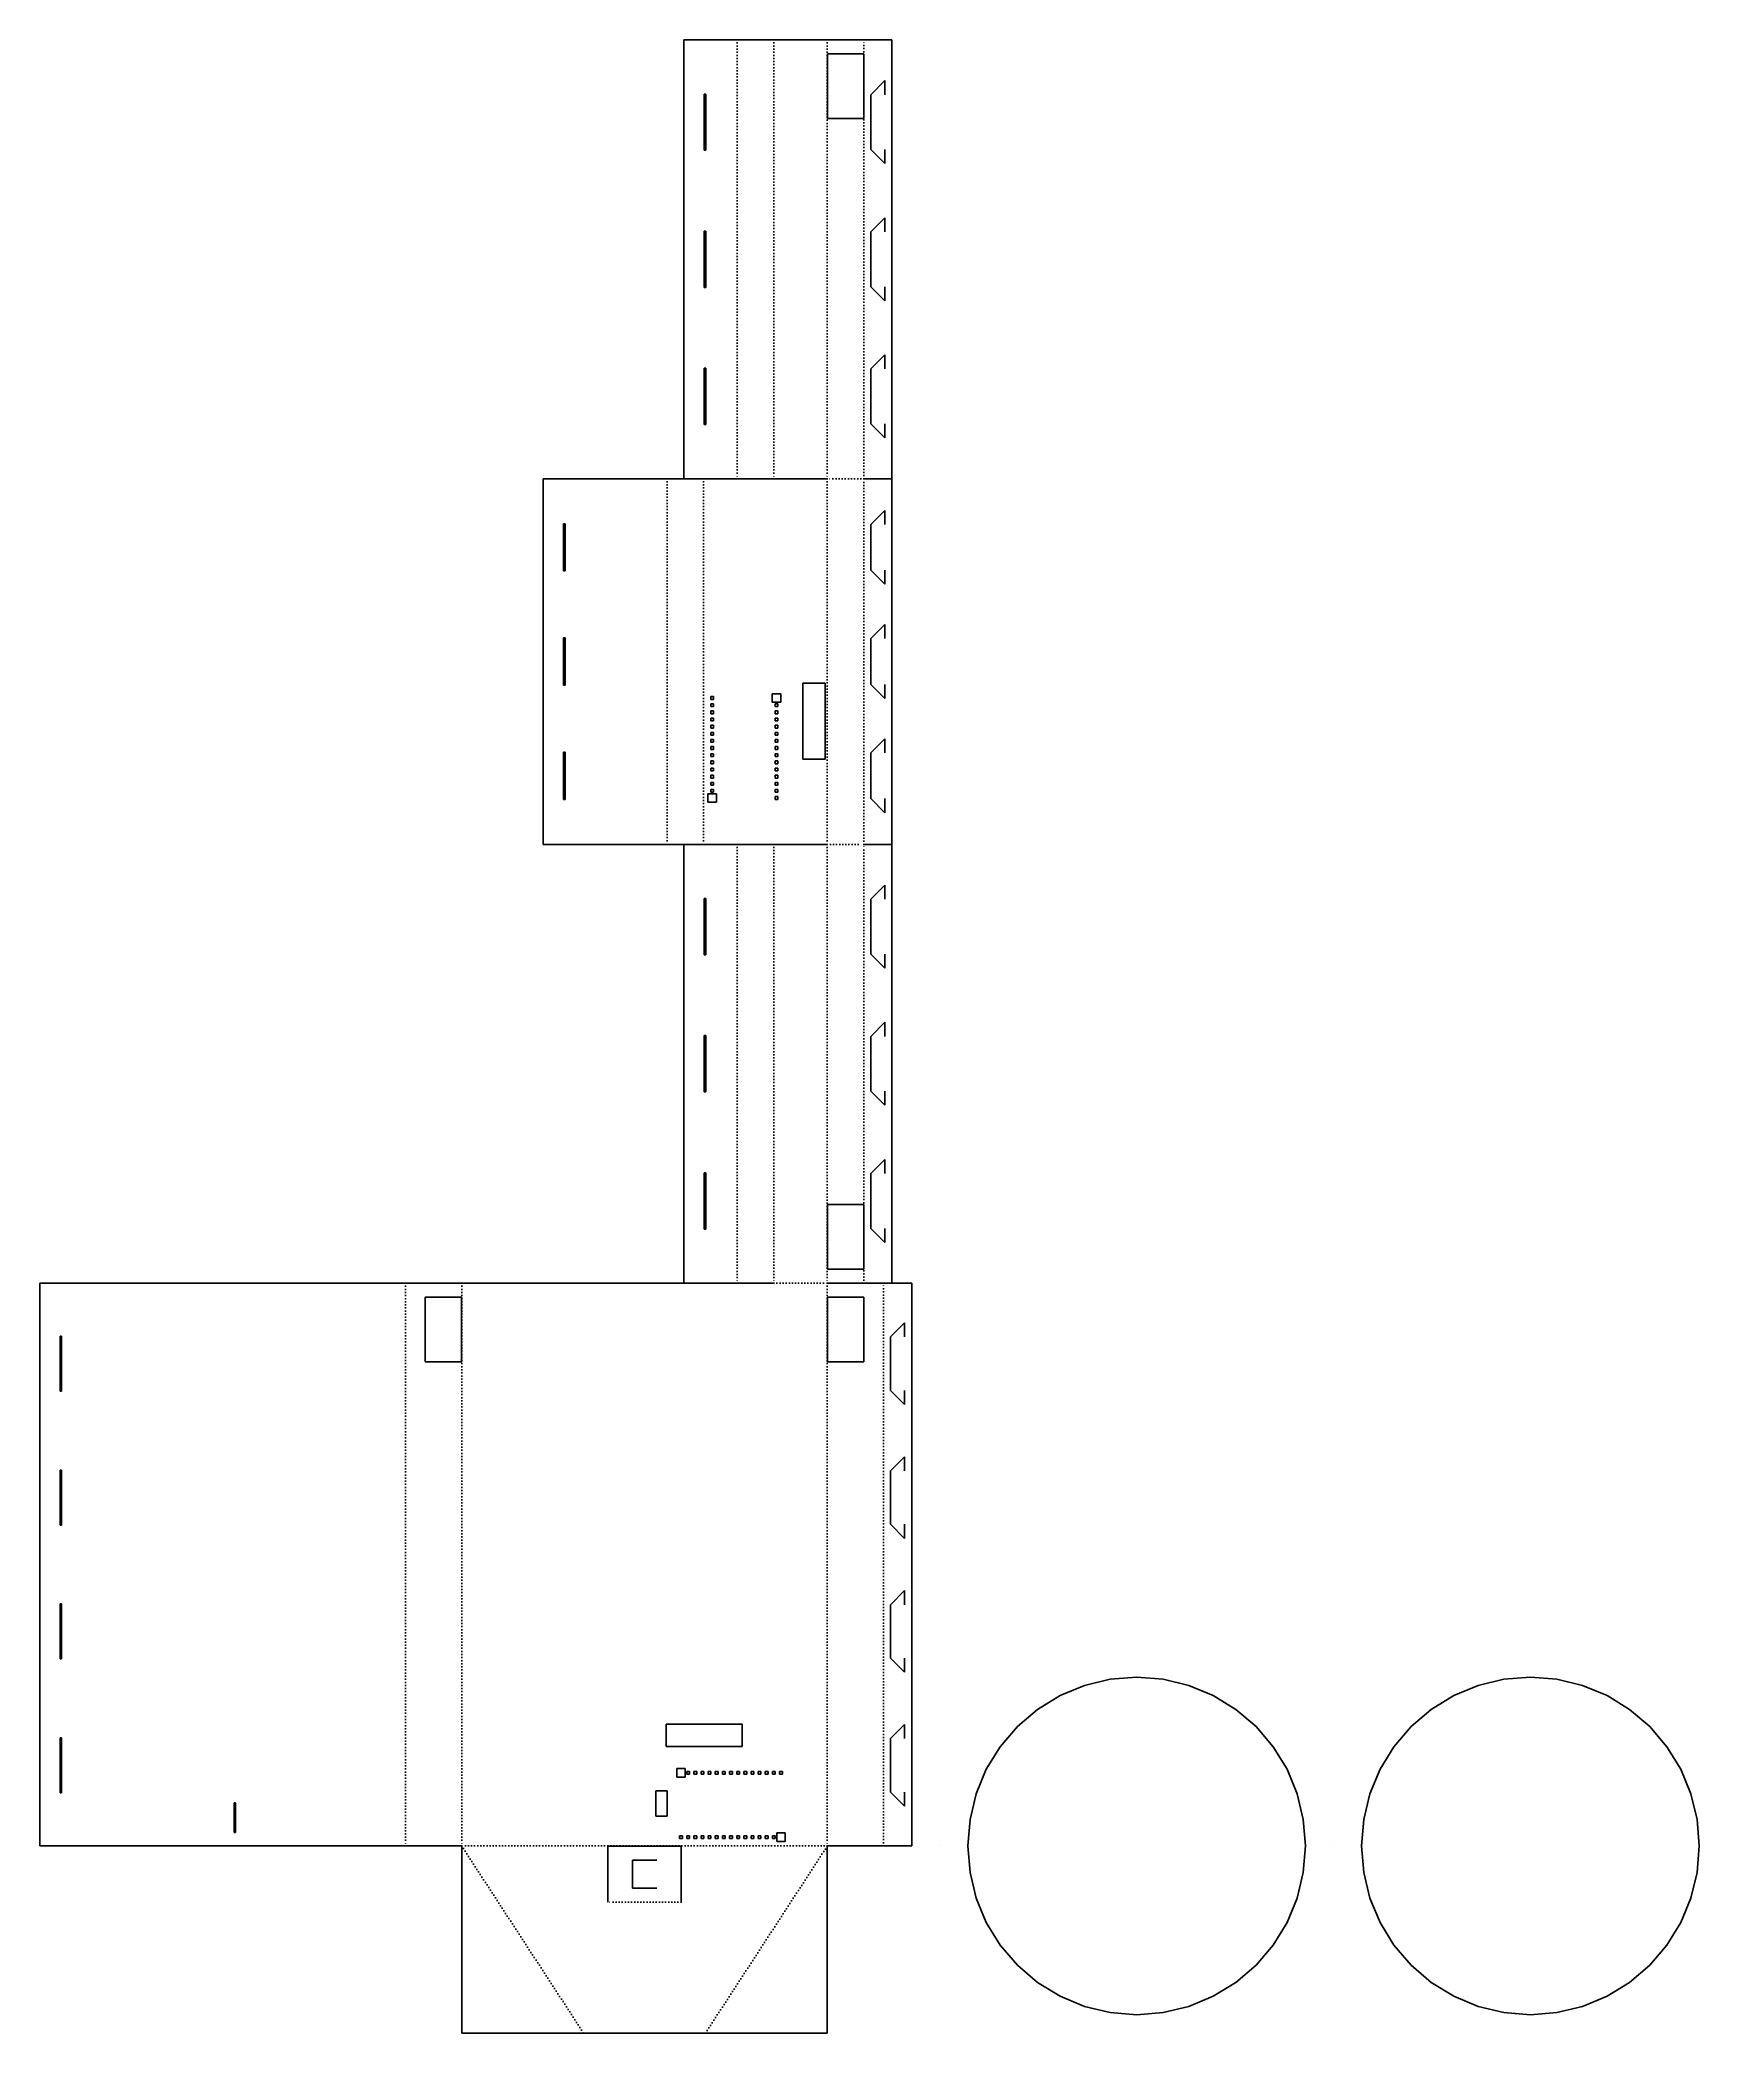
# Model space of a CAD drawing. Extents: x 0 to 590, y 0 to 709.
import ezdxf

# ---------------------------------------------------------------- set-up
doc = ezdxf.new("R2010")
doc.units = 0
doc.linetypes.add('DOTTED', pattern=[1, 0, -1])
for name, color, linetype in [('-135', 1, 'CONTINUOUS'), ('-90', 1, 'CONTINUOUS'), ('180', 1, 'CONTINUOUS'), ('90', 1, 'CONTINUOUS')]:
    doc.layers.add(name, color=color, linetype=linetype)

msp = doc.modelspace()

# ---------------------------------------------------------------- linework, layer by layer
at = {"layer": '-135', "color": 1, "linetype": 'DOTTED'}
for p, q in [((150, 66.5), (193.33, 0)), ((236.67, 0), (280, 66.5))]:
    msp.add_line(p, q, dxfattribs=at)
at = {"layer": '-90', "color": 1, "linetype": 'DOTTED'}
for p, q in [((248, 708.6), (248, 552.6)), ((261, 708.6), (261, 552.6)), ((280, 708.6), (280, 552.6)), ((293, 552.6), (293, 708.6)), ((293, 552.6), (280, 552.6)), ((248, 422.6), (248, 266.6)), ((261, 422.6), (261, 266.6)), ((280, 422.6), (280, 266.6)), ((280, 422.6), (293, 422.6)), ((293, 266.6), (293, 422.6))]:
    msp.add_line(p, q, dxfattribs=at)
at = {"layer": '180', "color": 1, "linetype": 'DOTTED'}
msp.add_line((261, 266.6), (280, 266.6), dxfattribs=at)
at = {"layer": '90', "color": 1, "linetype": 'DOTTED'}
for p, q in [((223, 552.6), (223, 422.6)), ((236, 552.6), (236, 422.6)), ((280, 552.6), (280, 422.6)), ((293, 422.6), (293, 552.6)), ((130, 266.6), (130, 66.6)), ((150, 266.6), (150, 66.6)), ((280, 266.6), (280, 66.6)), ((300, 66.6), (300, 266.6)), ((280, 66.6), (150, 66.6)), ((228, 46.5), (202, 46.5))]:
    msp.add_line(p, q, dxfattribs=at)
at = {"layer": 'cut', "color": 5}
for p, q in [((229, 708.6), (248, 708.6)), ((229, 552.6), (229, 708.6)), ((248, 708.6), (261, 708.6)), ((261, 708.6), (280, 708.6)), ((280, 708.6), (293, 708.6)), ((293, 708.6), (303, 708.6)), ((303, 708.6), (303, 552.6)), ((292.94, 703.6), (280.07, 703.6)), ((280.07, 703.6), (280.07, 680.6)), ((292.94, 680.6), (292.94, 703.6)), ((236.75, 689.35), (236.25, 689.35)), ((236.25, 689.35), (236.25, 669.35)), ((236.75, 669.35), (236.75, 689.35)), ((300.5, 694.1), (295.5, 689.1)), ((295.5, 689.1), (295.5, 669.6)), ((300.5, 689.1), (300.5, 694.1)), ((280.07, 680.6), (292.94, 680.6)), ((236.25, 669.35), (236.75, 669.35)), ((295.5, 669.6), (300.5, 664.6)), ((300.5, 664.6), (300.5, 669.6)), ((300.5, 645.35), (295.5, 640.35)), ((300.5, 640.35), (300.5, 645.35)), ((236.75, 640.6), (236.25, 640.6)), ((236.25, 640.6), (236.25, 620.6)), ((236.75, 620.6), (236.75, 640.6)), ((295.5, 640.35), (295.5, 620.85)), ((236.25, 620.6), (236.75, 620.6)), ((295.5, 620.85), (300.5, 615.85)), ((300.5, 615.85), (300.5, 620.85)), ((300.5, 596.6), (295.5, 591.6)), ((300.5, 591.6), (300.5, 596.6)), ((236.75, 591.85), (236.25, 591.85)), ((236.25, 591.85), (236.25, 571.85)), ((236.75, 571.85), (236.75, 591.85)), ((295.5, 591.6), (295.5, 572.1)), ((236.25, 571.85), (236.75, 571.85)), ((295.5, 572.1), (300.5, 567.1)), ((300.5, 567.1), (300.5, 572.1)), ((179, 552.6), (223, 552.6)), ((179, 422.6), (179, 552.6)), ((223, 552.6), (236, 552.6)), ((248, 552.6), (229, 552.6)), ((236, 552.6), (280, 552.6)), ((261, 552.6), (248, 552.6)), ((280, 552.6), (261, 552.6)), ((303, 552.6), (293, 552.6)), ((293, 552.6), (303, 552.6)), ((303, 552.6), (303, 422.6)), ((300.5, 541.35), (295.5, 536.35)), ((300.5, 536.35), (300.5, 541.35)), ((186.75, 536.6), (186.25, 536.6)), ((186.25, 536.6), (186.25, 519.85)), ((186.75, 519.85), (186.75, 536.6)), ((295.5, 536.35), (295.5, 520.1)), ((186.25, 519.85), (186.75, 519.85)), ((295.5, 520.1), (300.5, 515.1)), ((300.5, 515.1), (300.5, 520.1)), ((300.5, 500.73), (295.5, 495.73)), ((300.5, 495.73), (300.5, 500.73)), ((186.75, 495.98), (186.25, 495.98)), ((186.25, 495.98), (186.25, 479.23)), ((186.75, 479.23), (186.75, 495.98)), ((295.5, 495.73), (295.5, 479.48)), ((186.25, 479.23), (186.75, 479.23)), ((239.57, 475.13), (238.57, 475.13)), ((238.57, 475.13), (238.57, 474.13)), ((239.57, 474.13), (239.57, 475.13)), ((263.43, 476.13), (260.43, 476.13)), ((260.43, 476.13), (260.43, 473.13)), ((263.43, 473.13), (263.43, 476.13)), ((279.25, 479.85), (271.25, 479.85)), ((271.25, 479.85), (271.25, 452.85)), ((279.25, 452.85), (279.25, 479.85)), ((295.5, 479.48), (300.5, 474.48)), ((300.5, 474.48), (300.5, 479.48)), ((238.57, 474.13), (239.57, 474.13)), ((239.57, 472.59), (238.57, 472.59)), ((238.57, 472.59), (238.57, 471.59)), ((238.57, 471.59), (239.57, 471.59)), ((239.57, 470.05), (238.57, 470.05)), ((238.57, 470.05), (238.57, 469.05)), ((238.57, 469.05), (239.57, 469.05)), ((239.57, 471.59), (239.57, 472.59)), ((239.57, 469.05), (239.57, 470.05)), ((260.43, 473.13), (263.43, 473.13)), ((262.43, 472.59), (261.43, 472.59)), ((261.43, 472.59), (261.43, 471.59)), ((261.43, 471.59), (262.43, 471.59)), ((262.43, 470.05), (261.43, 470.05)), ((261.43, 470.05), (261.43, 469.05)), ((261.43, 469.05), (262.43, 469.05)), ((262.43, 471.59), (262.43, 472.59)), ((262.43, 469.05), (262.43, 470.05)), ((239.57, 467.51), (238.57, 467.51)), ((238.57, 467.51), (238.57, 466.51)), ((238.57, 466.51), (239.57, 466.51)), ((239.57, 464.97), (238.57, 464.97)), ((238.57, 464.97), (238.57, 463.97)), ((238.57, 463.97), (239.57, 463.97)), ((239.57, 462.43), (238.57, 462.43)), ((238.57, 462.43), (238.57, 461.43)), ((238.57, 461.43), (239.57, 461.43)), ((239.57, 466.51), (239.57, 467.51)), ((239.57, 463.97), (239.57, 464.97)), ((239.57, 461.43), (239.57, 462.43)), ((262.43, 467.51), (261.43, 467.51)), ((261.43, 467.51), (261.43, 466.51)), ((261.43, 466.51), (262.43, 466.51)), ((262.43, 464.97), (261.43, 464.97)), ((261.43, 464.97), (261.43, 463.97)), ((261.43, 463.97), (262.43, 463.97)), ((262.43, 462.43), (261.43, 462.43)), ((261.43, 462.43), (261.43, 461.43)), ((261.43, 461.43), (262.43, 461.43)), ((262.43, 466.51), (262.43, 467.51)), ((262.43, 463.97), (262.43, 464.97)), ((262.43, 461.43), (262.43, 462.43)), ((186.75, 455.35), (186.25, 455.35)), ((186.25, 455.35), (186.25, 438.6)), ((186.75, 438.6), (186.75, 455.35)), ((239.57, 459.89), (238.57, 459.89)), ((238.57, 459.89), (238.57, 458.89)), ((238.57, 458.89), (239.57, 458.89)), ((239.57, 457.35), (238.57, 457.35)), ((238.57, 457.35), (238.57, 456.35)), ((238.57, 456.35), (239.57, 456.35)), ((239.57, 454.81), (238.57, 454.81)), ((238.57, 454.81), (238.57, 453.81)), ((238.57, 453.81), (239.57, 453.81)), ((239.57, 458.89), (239.57, 459.89)), ((239.57, 456.35), (239.57, 457.35)), ((239.57, 453.81), (239.57, 454.81)), ((262.43, 459.89), (261.43, 459.89)), ((261.43, 459.89), (261.43, 458.89)), ((261.43, 458.89), (262.43, 458.89)), ((262.43, 457.35), (261.43, 457.35)), ((261.43, 457.35), (261.43, 456.35)), ((261.43, 456.35), (262.43, 456.35)), ((262.43, 454.81), (261.43, 454.81)), ((261.43, 454.81), (261.43, 453.81)), ((261.43, 453.81), (262.43, 453.81)), ((262.43, 458.89), (262.43, 459.89)), ((262.43, 456.35), (262.43, 457.35)), ((262.43, 453.81), (262.43, 454.81)), ((300.5, 460.1), (295.5, 455.1)), ((295.5, 455.1), (295.5, 438.85)), ((300.5, 455.1), (300.5, 460.1)), ((239.57, 452.27), (238.57, 452.27)), ((238.57, 452.27), (238.57, 451.27)), ((238.57, 451.27), (239.57, 451.27)), ((239.57, 449.73), (238.57, 449.73)), ((238.57, 449.73), (238.57, 448.73)), ((238.57, 448.73), (239.57, 448.73)), ((239.57, 447.19), (238.57, 447.19)), ((238.57, 447.19), (238.57, 446.19)), ((239.57, 451.27), (239.57, 452.27)), ((239.57, 448.73), (239.57, 449.73)), ((239.57, 446.19), (239.57, 447.19)), ((262.43, 452.27), (261.43, 452.27)), ((261.43, 452.27), (261.43, 451.27)), ((261.43, 451.27), (262.43, 451.27)), ((262.43, 449.73), (261.43, 449.73)), ((261.43, 449.73), (261.43, 448.73)), ((261.43, 448.73), (262.43, 448.73)), ((262.43, 447.19), (261.43, 447.19)), ((261.43, 447.19), (261.43, 446.19)), ((262.43, 451.27), (262.43, 452.27)), ((262.43, 448.73), (262.43, 449.73)), ((262.43, 446.19), (262.43, 447.19)), ((271.25, 452.85), (279.25, 452.85)), ((240.57, 440.57), (237.57, 440.57)), ((237.57, 440.57), (237.57, 437.57)), ((238.57, 446.19), (239.57, 446.19)), ((239.57, 444.65), (238.57, 444.65)), ((238.57, 444.65), (238.57, 443.65)), ((238.57, 443.65), (239.57, 443.65)), ((239.57, 442.11), (238.57, 442.11)), ((238.57, 442.11), (238.57, 441.11)), ((238.57, 441.11), (239.57, 441.11)), ((239.57, 443.65), (239.57, 444.65)), ((239.57, 441.11), (239.57, 442.11)), ((240.57, 437.57), (240.57, 440.57)), ((261.43, 446.19), (262.43, 446.19)), ((262.43, 444.65), (261.43, 444.65)), ((261.43, 444.65), (261.43, 443.65)), ((261.43, 443.65), (262.43, 443.65)), ((262.43, 442.11), (261.43, 442.11)), ((261.43, 442.11), (261.43, 441.11)), ((261.43, 441.11), (262.43, 441.11)), ((262.43, 439.57), (261.43, 439.57)), ((261.43, 439.57), (261.43, 438.57)), ((262.43, 443.65), (262.43, 444.65)), ((262.43, 441.11), (262.43, 442.11)), ((262.43, 438.57), (262.43, 439.57)), ((186.25, 438.6), (186.75, 438.6)), ((237.57, 437.57), (240.57, 437.57)), ((261.43, 438.57), (262.43, 438.57)), ((295.5, 438.85), (300.5, 433.85)), ((300.5, 433.85), (300.5, 438.85)), ((223, 422.6), (179, 422.6)), ((236, 422.6), (223, 422.6)), ((229, 422.6), (248, 422.6)), ((229, 266.6), (229, 422.6)), ((280, 422.6), (236, 422.6)), ((248, 422.6), (261, 422.6)), ((261, 422.6), (280, 422.6)), ((303, 422.6), (293, 422.6)), ((293, 422.6), (303, 422.6)), ((303, 422.6), (303, 266.6)), ((300.5, 408.1), (295.5, 403.1)), ((300.5, 403.1), (300.5, 408.1)), ((236.75, 403.35), (236.25, 403.35)), ((236.25, 403.35), (236.25, 383.35)), ((236.75, 383.35), (236.75, 403.35)), ((295.5, 403.1), (295.5, 383.6)), ((236.25, 383.35), (236.75, 383.35)), ((295.5, 383.6), (300.5, 378.6)), ((300.5, 378.6), (300.5, 383.6)), ((236.75, 354.6), (236.25, 354.6)), ((236.25, 354.6), (236.25, 334.6)), ((236.75, 334.6), (236.75, 354.6)), ((300.5, 359.35), (295.5, 354.35)), ((295.5, 354.35), (295.5, 334.85)), ((300.5, 354.35), (300.5, 359.35)), ((236.25, 334.6), (236.75, 334.6)), ((295.5, 334.85), (300.5, 329.85)), ((300.5, 329.85), (300.5, 334.85)), ((236.75, 305.85), (236.25, 305.85)), ((236.25, 305.85), (236.25, 285.85)), ((236.75, 285.85), (236.75, 305.85)), ((300.5, 310.6), (295.5, 305.6)), ((295.5, 305.6), (295.5, 286.1)), ((300.5, 305.6), (300.5, 310.6)), ((292.94, 294.6), (280.07, 294.6)), ((280.07, 294.6), (280.07, 271.6)), ((292.94, 271.6), (292.94, 294.6)), ((236.25, 285.85), (236.75, 285.85)), ((295.5, 286.1), (300.5, 281.1)), ((300.5, 281.1), (300.5, 286.1)), ((280.07, 271.6), (292.94, 271.6)), ((0, 266.6), (130, 266.6)), ((0, 66.6), (0, 266.6)), ((130, 266.6), (150, 266.6)), ((150, 266.6), (169, 266.6)), ((150, 266.6), (150, 266.6)), ((169, 266.6), (261, 266.6)), ((248, 266.6), (229, 266.6)), ((261, 266.6), (248, 266.6)), ((280, 266.6), (280, 266.6)), ((293, 266.6), (280, 266.6)), ((280, 266.6), (300, 266.6)), ((303, 266.6), (293, 266.6)), ((300, 266.6), (310, 266.6)), ((310, 266.6), (310, 66.6)), ((149.94, 261.6), (137.06, 261.6)), ((137.06, 261.6), (137.06, 238.6)), ((149.94, 238.6), (149.94, 261.6)), ((292.94, 261.6), (280.07, 261.6)), ((280.07, 261.6), (280.07, 238.6)), ((292.94, 238.6), (292.94, 261.6)), ((307.5, 252.55), (302.5, 247.55)), ((307.5, 247.55), (307.5, 252.55)), ((7.75, 247.8), (7.25, 247.8)), ((7.25, 247.8), (7.25, 228.25)), ((7.75, 228.25), (7.75, 247.8)), ((302.5, 247.55), (302.5, 228.5)), ((137.06, 238.6), (149.94, 238.6)), ((280.07, 238.6), (292.94, 238.6)), ((7.25, 228.25), (7.75, 228.25)), ((302.5, 228.5), (307.5, 223.5)), ((307.5, 223.5), (307.5, 228.5)), ((7.75, 200.18), (7.25, 200.18)), ((7.25, 200.18), (7.25, 180.64)), ((7.75, 180.64), (7.75, 200.18)), ((307.5, 204.93), (302.5, 199.93)), ((302.5, 199.93), (302.5, 180.89)), ((307.5, 199.93), (307.5, 204.93)), ((7.25, 180.64), (7.75, 180.64)), ((302.5, 180.89), (307.5, 175.89)), ((307.5, 175.89), (307.5, 180.89)), ((307.5, 157.31), (302.5, 152.31)), ((307.5, 152.31), (307.5, 157.31)), ((7.75, 152.56), (7.25, 152.56)), ((7.25, 152.56), (7.25, 133.02)), ((7.75, 133.02), (7.75, 152.56)), ((302.5, 152.31), (302.5, 133.27)), ((7.25, 133.02), (7.75, 133.02)), ((302.5, 133.27), (307.5, 128.27)), ((307.5, 128.27), (307.5, 133.27)), ((362.76, 120.01), (371.46, 123.61)), ((371.46, 123.61), (380.61, 125.81)), ((380.61, 125.81), (390, 126.55)), ((390, 126.55), (399.39, 125.81)), ((399.39, 125.81), (408.54, 123.61)), ((408.54, 123.61), (417.24, 120.01)), ((502.76, 120.01), (511.46, 123.61)), ((511.46, 123.61), (520.61, 125.81)), ((520.61, 125.81), (530, 126.55)), ((530, 126.55), (539.39, 125.81)), ((539.39, 125.81), (548.54, 123.61)), ((548.54, 123.61), (557.24, 120.01)), ((347.57, 108.98), (354.73, 115.09)), ((354.73, 115.09), (362.76, 120.01)), ((417.24, 120.01), (425.27, 115.09)), ((425.27, 115.09), (432.43, 108.98)), ((487.57, 108.98), (494.73, 115.09)), ((494.73, 115.09), (502.76, 120.01)), ((557.24, 120.01), (565.27, 115.09)), ((565.27, 115.09), (572.43, 108.98)), ((249.75, 109.85), (222.75, 109.85)), ((222.75, 109.85), (222.75, 101.85)), ((249.75, 101.85), (249.75, 109.85)), ((307.5, 109.7), (302.5, 104.7)), ((307.5, 104.7), (307.5, 109.7)), ((341.46, 101.82), (347.57, 108.98)), ((432.43, 108.98), (438.54, 101.82)), ((481.46, 101.82), (487.57, 108.98)), ((572.43, 108.98), (578.54, 101.82)), ((7.75, 104.95), (7.25, 104.95)), ((7.25, 104.95), (7.25, 85.4)), ((7.75, 85.4), (7.75, 104.95)), ((222.75, 101.85), (249.75, 101.85)), ((302.5, 104.7), (302.5, 85.65)), ((336.54, 93.79), (341.46, 101.82)), ((438.54, 101.82), (443.46, 93.79)), ((476.54, 93.79), (481.46, 101.82)), ((578.54, 101.82), (583.46, 93.79)), ((229.47, 94.03), (226.47, 94.03)), ((226.47, 94.03), (226.47, 91.03)), ((229.47, 91.03), (229.47, 94.03)), ((231.01, 93.03), (230.01, 93.03)), ((230.01, 93.03), (230.01, 92.03)), ((231.01, 92.03), (231.01, 93.03)), ((233.55, 93.03), (232.55, 93.03)), ((232.55, 93.03), (232.55, 92.03)), ((233.55, 92.03), (233.55, 93.03)), ((236.09, 93.03), (235.09, 93.03)), ((235.09, 93.03), (235.09, 92.03)), ((236.09, 92.03), (236.09, 93.03)), ((238.63, 93.03), (237.63, 93.03)), ((237.63, 93.03), (237.63, 92.03)), ((238.63, 92.03), (238.63, 93.03)), ((241.17, 93.03), (240.17, 93.03)), ((240.17, 93.03), (240.17, 92.03)), ((241.17, 92.03), (241.17, 93.03)), ((243.71, 93.03), (242.71, 93.03)), ((242.71, 93.03), (242.71, 92.03)), ((243.71, 92.03), (243.71, 93.03)), ((246.25, 93.03), (245.25, 93.03)), ((245.25, 93.03), (245.25, 92.03)), ((246.25, 92.03), (246.25, 93.03)), ((248.79, 93.03), (247.79, 93.03)), ((247.79, 93.03), (247.79, 92.03)), ((248.79, 92.03), (248.79, 93.03)), ((251.33, 93.03), (250.33, 93.03)), ((250.33, 93.03), (250.33, 92.03)), ((251.33, 92.03), (251.33, 93.03)), ((253.87, 93.03), (252.87, 93.03)), ((252.87, 93.03), (252.87, 92.03)), ((253.87, 92.03), (253.87, 93.03)), ((256.41, 93.03), (255.41, 93.03)), ((255.41, 93.03), (255.41, 92.03)), ((256.41, 92.03), (256.41, 93.03)), ((258.95, 93.03), (257.95, 93.03)), ((257.95, 93.03), (257.95, 92.03)), ((258.95, 92.03), (258.95, 93.03)), ((261.49, 93.03), (260.49, 93.03)), ((260.49, 93.03), (260.49, 92.03)), ((261.49, 92.03), (261.49, 93.03)), ((264.03, 93.03), (263.03, 93.03)), ((263.03, 93.03), (263.03, 92.03)), ((264.03, 92.03), (264.03, 93.03)), ((332.94, 85.09), (336.54, 93.79)), ((443.46, 93.79), (447.06, 85.09)), ((472.94, 85.09), (476.54, 93.79)), ((583.46, 93.79), (587.06, 85.09)), ((7.25, 85.4), (7.75, 85.4)), ((223, 86.1), (219, 86.1)), ((219, 86.1), (219, 77.1)), ((223, 77.1), (223, 86.1)), ((226.47, 91.03), (229.47, 91.03)), ((230.01, 92.03), (231.01, 92.03)), ((232.55, 92.03), (233.55, 92.03)), ((235.09, 92.03), (236.09, 92.03)), ((237.63, 92.03), (238.63, 92.03)), ((240.17, 92.03), (241.17, 92.03)), ((242.71, 92.03), (243.71, 92.03)), ((245.25, 92.03), (246.25, 92.03)), ((247.79, 92.03), (248.79, 92.03)), ((250.33, 92.03), (251.33, 92.03)), ((252.87, 92.03), (253.87, 92.03)), ((255.41, 92.03), (256.41, 92.03)), ((257.95, 92.03), (258.95, 92.03)), ((260.49, 92.03), (261.49, 92.03)), ((263.03, 92.03), (264.03, 92.03)), ((302.5, 85.65), (307.5, 80.65)), ((307.5, 80.65), (307.5, 85.65)), ((330.74, 75.94), (332.94, 85.09)), ((447.06, 85.09), (449.26, 75.94)), ((470.74, 75.94), (472.94, 85.09)), ((587.06, 85.09), (589.26, 75.94)), ((69.08, 71.35), (69.08, 81.85)), ((69.08, 81.85), (69.58, 81.85)), ((69.58, 81.85), (69.58, 71.35)), ((69.58, 71.35), (69.08, 71.35)), ((219, 77.1), (223, 77.1)), ((265.03, 71.17), (262.03, 71.17)), ((262.03, 71.17), (262.03, 68.17)), ((265.03, 68.17), (265.03, 71.17)), ((330, 66.55), (330.74, 75.94)), ((449.26, 75.94), (450, 66.55)), ((470, 66.55), (470.74, 75.94)), ((589.26, 75.94), (590, 66.55)), ((52, 66.6), (0, 66.6)), ((0, 66.6), (0, 66.6)), ((78, 66.6), (52, 66.6)), ((130, 66.6), (78, 66.6)), ((150, 66.6), (130, 66.6)), ((130, 66.6), (130, 66.6)), ((150, 66.5), (150, 66.6)), ((150, 0), (150, 66.5)), ((228, 66.5), (202, 66.5)), ((202, 66.5), (202, 46.5)), ((202, 66.5), (228, 66.5)), ((202, 46.5), (202, 66.5)), ((228.47, 70.17), (227.47, 70.17)), ((227.47, 70.17), (227.47, 69.17)), ((227.47, 69.17), (228.47, 69.17)), ((228, 46.5), (228, 66.5)), ((228, 66.5), (228, 46.5)), ((228.47, 69.17), (228.47, 70.17)), ((231.01, 70.17), (230.01, 70.17)), ((230.01, 70.17), (230.01, 69.17)), ((230.01, 69.17), (231.01, 69.17)), ((231.01, 69.17), (231.01, 70.17)), ((233.55, 70.17), (232.55, 70.17)), ((232.55, 70.17), (232.55, 69.17)), ((232.55, 69.17), (233.55, 69.17)), ((233.55, 69.17), (233.55, 70.17)), ((236.09, 70.17), (235.09, 70.17)), ((235.09, 70.17), (235.09, 69.17)), ((235.09, 69.17), (236.09, 69.17)), ((236.09, 69.17), (236.09, 70.17)), ((238.63, 70.17), (237.63, 70.17)), ((237.63, 70.17), (237.63, 69.17)), ((237.63, 69.17), (238.63, 69.17)), ((238.63, 69.17), (238.63, 70.17)), ((241.17, 70.17), (240.17, 70.17)), ((240.17, 70.17), (240.17, 69.17)), ((240.17, 69.17), (241.17, 69.17)), ((241.17, 69.17), (241.17, 70.17)), ((243.71, 70.17), (242.71, 70.17)), ((242.71, 70.17), (242.71, 69.17)), ((242.71, 69.17), (243.71, 69.17)), ((243.71, 69.17), (243.71, 70.17)), ((246.25, 70.17), (245.25, 70.17)), ((245.25, 70.17), (245.25, 69.17)), ((245.25, 69.17), (246.25, 69.17)), ((246.25, 69.17), (246.25, 70.17)), ((248.79, 70.17), (247.79, 70.17)), ((247.79, 70.17), (247.79, 69.17)), ((247.79, 69.17), (248.79, 69.17)), ((248.79, 69.17), (248.79, 70.17)), ((251.33, 70.17), (250.33, 70.17)), ((250.33, 70.17), (250.33, 69.17)), ((250.33, 69.17), (251.33, 69.17)), ((251.33, 69.17), (251.33, 70.17)), ((253.87, 70.17), (252.87, 70.17)), ((252.87, 70.17), (252.87, 69.17)), ((252.87, 69.17), (253.87, 69.17)), ((253.87, 69.17), (253.87, 70.17)), ((256.41, 70.17), (255.41, 70.17)), ((255.41, 70.17), (255.41, 69.17)), ((255.41, 69.17), (256.41, 69.17)), ((256.41, 69.17), (256.41, 70.17)), ((258.95, 70.17), (257.95, 70.17)), ((257.95, 70.17), (257.95, 69.17)), ((257.95, 69.17), (258.95, 69.17)), ((258.95, 69.17), (258.95, 70.17)), ((261.49, 70.17), (260.49, 70.17)), ((260.49, 70.17), (260.49, 69.17)), ((260.49, 69.17), (261.49, 69.17)), ((261.49, 69.17), (261.49, 70.17)), ((262.03, 68.17), (265.03, 68.17)), ((280, 66.6), (280, 66.5)), ((300, 66.6), (280, 66.6)), ((280, 66.5), (280, 0)), ((310, 66.6), (300, 66.6)), ((320, 66.55), (320, 66.55)), ((320, 66.55), (320, 66.55)), ((320, 66.55), (320, 66.55)), ((320, 66.55), (320, 66.55)), ((330.74, 57.16), (330, 66.55)), ((450, 66.55), (449.26, 57.16)), ((460, 66.55), (460, 66.55)), ((460, 66.55), (460, 66.55)), ((460, 66.55), (460, 66.55)), ((460, 66.55), (460, 66.55)), ((470.74, 57.16), (470, 66.55)), ((590, 66.55), (589.26, 57.16)), ((210.67, 51.5), (210.67, 61.5)), ((210.67, 61.5), (219.33, 61.5)), ((332.94, 48.01), (330.74, 57.16)), ((449.26, 57.16), (447.06, 48.01)), ((472.94, 48.01), (470.74, 57.16)), ((589.26, 57.16), (587.06, 48.01)), ((219.33, 51.5), (210.67, 51.5)), ((336.54, 39.31), (332.94, 48.01)), ((447.06, 48.01), (443.46, 39.31)), ((476.54, 39.31), (472.94, 48.01)), ((587.06, 48.01), (583.46, 39.31)), ((341.46, 31.28), (336.54, 39.31)), ((443.46, 39.31), (438.54, 31.28)), ((481.46, 31.28), (476.54, 39.31)), ((583.46, 39.31), (578.54, 31.28)), ((347.57, 24.12), (341.46, 31.28)), ((438.54, 31.28), (432.43, 24.12)), ((487.57, 24.12), (481.46, 31.28)), ((578.54, 31.28), (572.43, 24.12)), ((354.73, 18.01), (347.57, 24.12)), ((432.43, 24.12), (425.27, 18.01)), ((494.73, 18.01), (487.57, 24.12)), ((572.43, 24.12), (565.27, 18.01)), ((362.76, 13.09), (354.73, 18.01)), ((425.27, 18.01), (417.24, 13.09)), ((502.76, 13.09), (494.73, 18.01)), ((565.27, 18.01), (557.24, 13.09)), ((371.46, 9.49), (362.76, 13.09)), ((380.61, 7.29), (371.46, 9.49)), ((390, 6.55), (380.61, 7.29)), ((399.39, 7.29), (390, 6.55)), ((408.54, 9.49), (399.39, 7.29)), ((417.24, 13.09), (408.54, 9.49)), ((511.46, 9.49), (502.76, 13.09)), ((520.61, 7.29), (511.46, 9.49)), ((530, 6.55), (520.61, 7.29)), ((539.39, 7.29), (530, 6.55)), ((548.54, 9.49), (539.39, 7.29)), ((557.24, 13.09), (548.54, 9.49)), ((193.33, 0), (150, 0)), ((236.67, 0), (193.33, 0)), ((280, 0), (236.67, 0))]:
    msp.add_line(p, q, dxfattribs=at)

doc.saveas('drawing.dxf')
